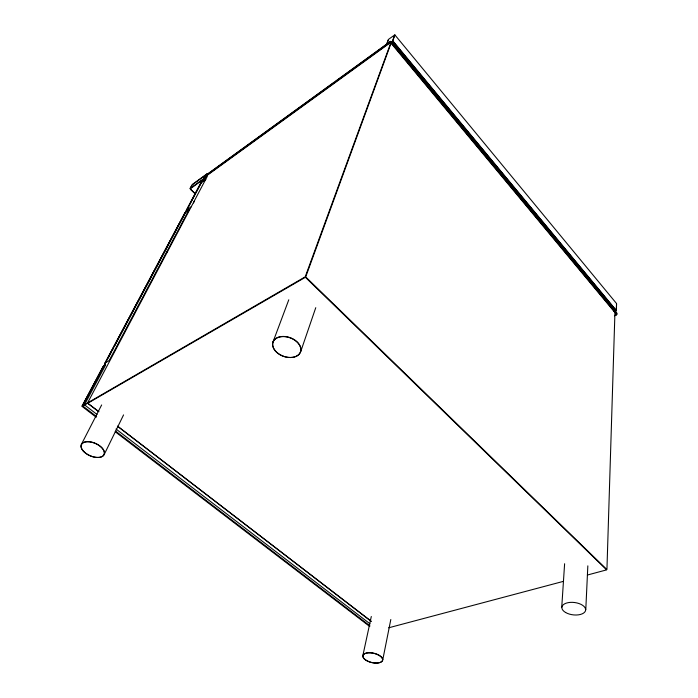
<?xml version="1.0" encoding="UTF-8"?>
<svg xmlns="http://www.w3.org/2000/svg" width="698" height="698" viewBox="0 0 698 698"><rect width="100%" height="100%" fill="white"/><g stroke="black" fill="none" stroke-linecap="round" stroke-linejoin="round"><path stroke-width="1.05" d="M616.378 310.409L616.578 303.726M616.875 314.449L616.988 313.463M606.937 569.289L614.912 313.341M616.325 310.558L616.526 303.874M585.779 609.764L587.838 565.851M561.733 607.33L564.612 563.731M382.731 659.959L390.819 619.501M362.838 655.701L371.301 616.5M300.707 351.591L315.766 307.678M392.599 40.702L394.693 34.952L388.646 39.271M392.834 40.737L394.928 34.996M390.871 42.046L391.098 41.418M305.331 276.53L390.4 43.913M305.811 276.617L390.767 43.974M390.444 41.976L390.679 41.348M386.299 45.265L388.428 39.507M386.282 45.492L388.411 39.734M272.857 342.369L288.78 299.8M104.177 454.573L123.563 414.909M81.352 444.443L101.646 404.953M133.458 315.356L134.47 313.437M166.386 253.077L167.398 251.158M87.582 402.912L207.323 176.28M193.468 202.926L194.472 201.041M84.702 404.43L105.642 364.941M205.544 177.152L207.367 173.715M205.954 177.222L206.87 175.503M109.316 360.325L188.888 209.906M82.128 405.922L103.112 366.476M105.014 362.943L184.935 212.689M186.244 210.395L200.762 182.867M203.755 177.283L204.095 176.646M82.181 406.14L103.156 366.694M105.058 363.187L184.953 212.934M82.713 405.73L202.307 180.703M85.793 400.05L88.349 395.243M89.37 393.314L90.391 391.395M91.421 389.467L92.441 387.547M93.462 385.619L96.019 380.811M97.039 378.892L100.102 373.125M102.658 368.317L105.73 362.541M108.277 357.734L111.348 351.966M112.369 350.038L113.39 348.119M114.411 346.199L202.315 180.791M190.153 188.294L192.011 184.857M190.179 188.635L192.037 185.197M192.386 184.447L207.227 173.671M192.692 184.481L207.533 173.715M204.427 176.28L390.435 41.374M205.578 175.669L334.272 82.364M336.035 81.09L390.688 41.461M203.868 177.327L390.06 42.404M206.625 175.739L390.199 42.787M190.275 188.347L205.16 177.58M190.397 188.722L205.282 177.964M200.98 182.632L205.605 179.29M201.146 182.658L205.779 179.316M186.296 210.229L191.016 206.905M185.206 212.393L188.8 209.862M185.432 212.41L186.863 211.398M105.084 363.065L108.993 360.683M103.409 366.145L105.581 364.836M82.19 406.053L87.459 403.043M87.835 402.772L304.886 277.027M82.774 405.904L87.494 403.174M82.277 406.367L84.484 405.093M87.948 403.147L305.043 277.481M614.118 311.622L616.151 310.767M614.432 315.688L616.421 314.824M614.572 315.679L616.561 314.815M388.664 627.799L563.356 581.373M587.402 575.03L606.51 569.9M82.783 405.992L96.629 416.619M115.641 431.146L369.905 625.809M82.303 406.568L96.193 417.256M115.187 431.722L369.739 626.499M84.92 405.172L97.013 414.446M116.008 429.026L369.931 623.768M87.669 403.208L98.985 411.741M117.883 426.452L370.908 620.993M88.027 403.505L98.392 411.48M117.395 426.103L371.353 621.499M190.441 189.184L195.161 193.704L190.345 189.149M306.021 277.228L606.728 569.411M305.689 277.595L606.483 569.708M392.948 41.034L616.273 310.409M392.782 41.208L616.142 310.566M391.438 41.531L616.814 313.009M391.264 41.557L496.967 168.872M498.363 170.548L500.449 173.06M501.836 174.736L503.93 177.248M505.317 178.924L616.596 312.94M391.063 42.561L616.779 314.205M390.775 42.875L616.543 314.466M395.016 35.075L616.474 303.464M275.387 350.963A14.641 9.885 19.7 0 0 299.791 353.424A14.641 9.885 19.7 0 0 285.15 336.532A14.641 9.885 19.7 0 0 275.387 350.963M275.448 351.015A14.536 9.816 19.7 0 0 299.669 353.45A14.536 9.816 19.7 0 0 285.133 336.689A14.536 9.816 19.7 0 0 275.448 351.015M84.484 452.243A12.459 6.753 23.4 0 0 104.107 454.651A12.459 6.753 23.4 0 0 89.641 441.747A12.459 6.753 23.4 0 0 84.484 452.243A12.363 6.701 23.4 0 0 103.985 454.686A12.363 6.701 23.4 0 0 89.632 441.869A12.363 6.701 23.4 0 0 84.51 452.295M565.642 612.521A11.979 6.221 7.1 0 0 585.36 611.125A11.979 6.221 7.1 0 0 570.24 602.383A11.979 6.221 7.1 0 0 565.642 612.521M365.656 660.003A10.156 4.773 13.1 0 0 382.347 660.927A10.156 4.773 13.1 0 0 370.324 652.726A10.156 4.773 13.1 0 0 365.656 660.003A10.077 4.738 13.1 0 0 382.26 660.971A10.077 4.738 13.1 0 0 370.324 652.831A10.077 4.738 13.1 0 0 365.691 660.055"/></g></svg>
